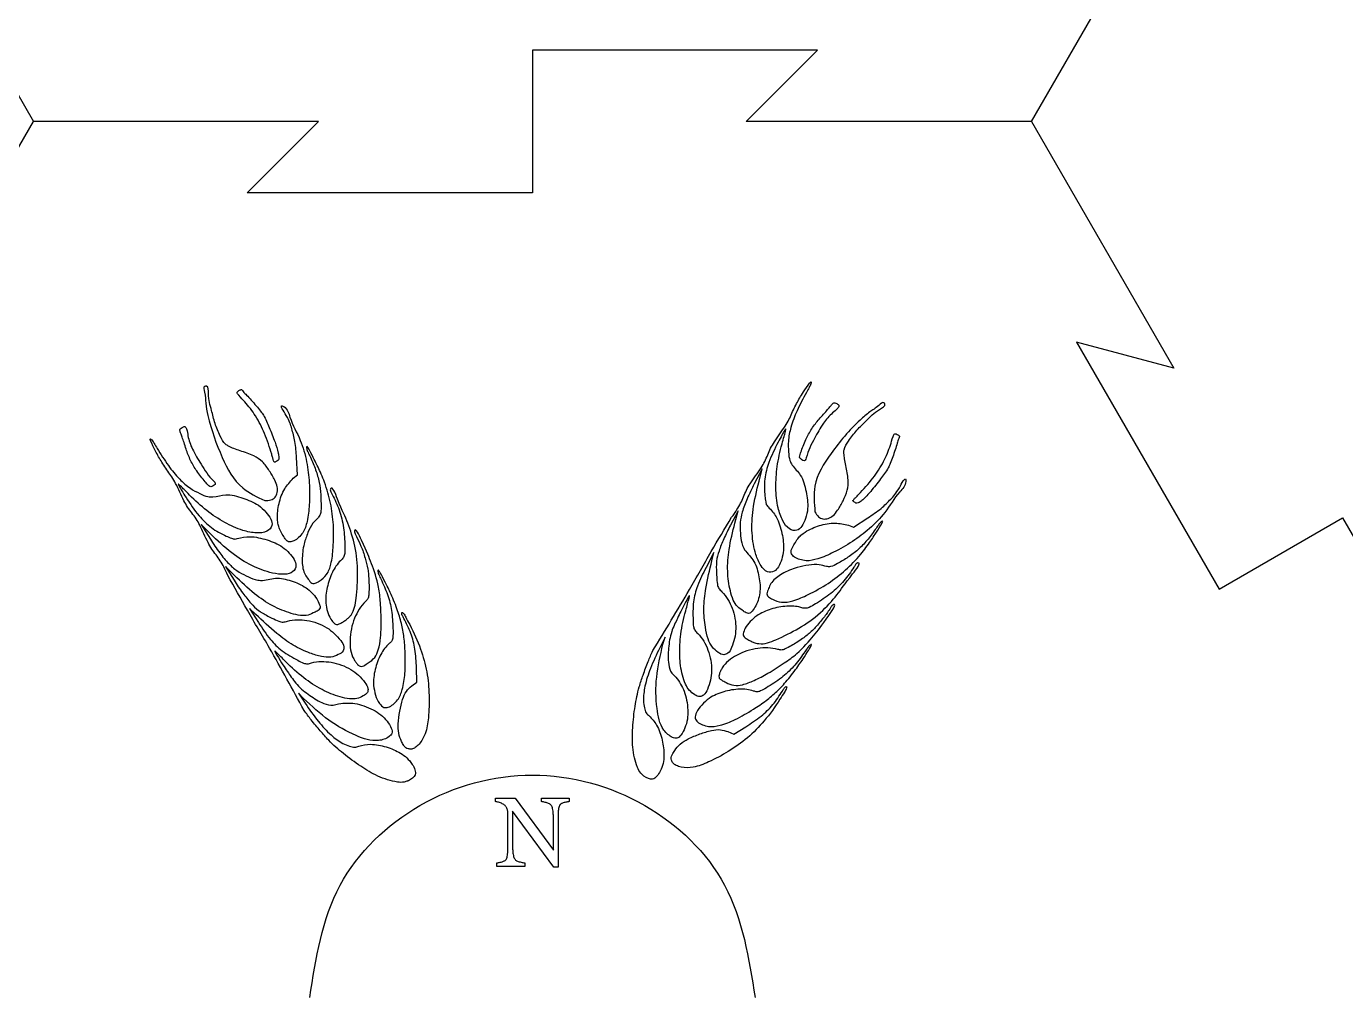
# Model space of a CAD drawing. Extents: x 1 to 437, y 7 to 187.
# Drawn here: x 92.5 to 153.1, y 6.6 to 51.2 of the extents above; entities that cross this region are included whole.
import ezdxf

# ---------------------------------------------------------------- set-up
doc = ezdxf.new("R2010")
doc.units = 0
doc.layers.add('Base', color=7, linetype='CONTINUOUS')

msp = doc.modelspace()

# ---------------------------------------------------------------- linework, layer by layer
at = {"layer": 'Base', "color": 1}
for p, q in [((86.294008, 58.1707), (92.841564, 46.830007)), ((138.674486, 46.830004), (145.222039, 58.1707)), ((128.85315, 50.103906), (115.758039, 50.103906)), ((115.758039, 50.103906), (115.758039, 43.556226)), ((125.579372, 46.830004), (128.85315, 50.103906)), ((86.294039, 35.489307), (92.841597, 46.830004)), ((105.936709, 46.830004), (92.841597, 46.830004)), ((102.662931, 43.556226), (105.936709, 46.830004)), ((138.674486, 46.830004), (125.579372, 46.830004)), ((138.674486, 46.830004), (145.222039, 35.489305)), ((115.758039, 43.556226), (102.662931, 43.556226)), ((145.222039, 35.489305), (140.749861, 36.68753)), ((140.749861, 36.68753), (147.297419, 25.346831)), ((147.297419, 25.346831), (152.967862, 28.620665)), ((152.967862, 28.620665), (159.515421, 17.27996))]:
    msp.add_line(p, q, dxfattribs=at)
at = {"layer": 'Base', "color": 3}
for p, q in [((128.110886, 31.694897), (128.110844, 31.69492)), ((103.894805, 31.179447), (103.894788, 31.179435)), ((104.969886, 30.587638), (104.925218, 31.383714)), ((104.770312, 30.433604), (104.969886, 30.587638)), ((126.318343, 30.868974), (125.948951, 30.175258)), ((126.167021, 30.299577), (126.318343, 30.868974)), ((100.732531, 30.269689), (100.732491, 30.269689)), ((103.471627, 29.412863), (103.471627, 29.412863)), ((130.479887, 29.411169), (130.479868, 29.411169)), ((125.207835, 28.945587), (124.858125, 28.286994)), ((125.055915, 28.376543), (125.207835, 28.945587)), ((128.738399, 28.894364), (128.738399, 28.894364)), ((130.504906, 28.184208), (131.171992, 28.620919)), ((100.968991, 27.888609), (100.55153, 28.30435)), ((100.55153, 28.30435), (100.967599, 27.6376)), ((130.271718, 28.280023), (130.504906, 28.184208)), ((104.606959, 27.508314), (104.606956, 27.508342)), ((124.096529, 27.022666), (123.735888, 26.338616)), ((124.001668, 26.639578), (124.096529, 27.022666)), ((127.65668, 26.958856), (127.656692, 26.958856)), ((102.078835, 25.964841), (101.661973, 26.380921)), ((101.661973, 26.380921), (102.057482, 25.748772)), ((105.585666, 25.64799), (105.585666, 25.64799)), ((126.534926, 25.18111), (126.534926, 25.18111)), ((103.055948, 24.18337), (102.771617, 24.45704)), ((102.771617, 24.45704), (103.18371, 23.802708)), ((106.678123, 23.75013), (106.678123, 23.75013)), ((121.849761, 23.128225), (121.604882, 22.644101)), ((121.752256, 22.809201), (121.849761, 23.128225)), ((125.437578, 23.286072), (125.437578, 23.286072)), ((107.804929, 21.816569), (107.804929, 21.816569)), ((110.449845, 21.071418), (110.434775, 21.719485)), ((124.326467, 21.343452), (124.326467, 21.343452)), ((110.218875, 20.897626), (110.449845, 21.071418)), ((105.248445, 20.320114), (105.020928, 20.564067)), ((105.020928, 20.564067), (105.317747, 20.109943)), ((108.937146, 19.896216), (108.937146, 19.896216)), ((123.229491, 19.402751), (123.229491, 19.402751)), ((124.737597, 18.793433), (125.003591, 18.680318)), ((125.003591, 18.680318), (125.5573, 19.017405)), ((110.055623, 18.00465), (110.055632, 18.00465)), ((122.150592, 17.488325), (122.150595, 17.488325)), ((110.067336, 16.534103), (110.067146, 16.534018)), ((120.882898, 16.742919), (120.88274, 16.743032)), ((114.071293, 15.577116), (114.071293, 15.733664)), ((114.071293, 15.733664), (114.964264, 15.733664)), ((114.964264, 15.733664), (116.723741, 13.347984)), ((116.172528, 15.577116), (116.172528, 15.733664)), ((116.172528, 15.733664), (117.444732, 15.733664)), ((117.444732, 15.733664), (117.44474, 15.577116)), ((114.635737, 13.495727), (114.635737, 15.036914)), ((116.745791, 12.574074), (114.849608, 15.133942)), ((114.849608, 15.133942), (114.849608, 13.51997)), ((116.723741, 13.347984), (116.723741, 14.836282)), ((116.937612, 14.864928), (116.937612, 12.574074)), ((114.124209, 12.604949), (114.124209, 12.761498)), ((115.407437, 12.761498), (115.407437, 12.604949)), ((115.407437, 12.604949), (114.124209, 12.604949)), ((116.937612, 12.574074), (116.745791, 12.574074))]:
    msp.add_line(p, q, dxfattribs=at)
for points, knots in [([(103.471627, 29.412863), (103.10928, 29.578658), (102.225387, 29.983089), (101.41098, 31.507275), (100.953446, 32.816352), (100.734807, 33.882471), (100.749983, 34.262743), (100.624954, 34.659997), (100.898781, 34.682257), (100.844973, 34.094836), (101.019421, 33.636501), (101.164694, 32.93831), (101.396148, 32.436224), (101.577385, 32.03687), (101.835929, 31.890157), (102.060606, 31.793183), (102.450965, 31.657072), (102.915873, 31.516312), (103.391625, 31.207277), (103.675536, 30.788461), (103.909468, 30.410527), (104.052628, 30.071621), (104.051704, 29.791666), (103.960903, 29.554536), (103.736713, 29.412512), (103.5655, 29.412738), (103.471627, 29.412863)], [0, 0, 0, 0, 1.171505, 2.85771, 4.893696, 5.471384, 5.978279, 6.245384, 6.321006, 6.665723, 7.457602, 8.079276, 8.709891, 9.157338, 9.323046, 9.586776, 9.893893, 10.561803, 11.04045, 11.559359, 12.058468, 12.381591, 12.64369, 12.881923, 13.11052, 13.387983, 13.387983, 13.387983, 13.387983]), ([(124.91054, 28.64488), (124.993719, 28.760903), (125.141686, 28.967298), (125.327787, 29.281014), (125.455625, 29.587145), (125.585314, 29.895737), (125.775435, 30.216828), (126.011863, 30.550675), (126.247967, 30.884568), (126.437783, 31.204693), (126.567179, 31.51257), (126.696588, 31.820452), (126.886332, 32.140579), (127.122052, 32.473432), (127.356148, 32.805779), (127.546672, 33.122736), (127.707258, 33.519749), (127.999393, 34.067281), (128.170865, 34.355884), (128.597762, 34.974338), (128.541391, 34.733971), (128.459163, 34.591693), (128.234099, 34.172899), (127.915522, 33.585818), (127.630086, 32.833726), (127.494658, 32.189246), (127.519215, 31.675949), (127.548869, 31.295088), (127.746443, 30.932282), (128.158912, 30.560654), (128.342247, 29.829851), (128.443775, 29.1503), (128.325272, 28.602723), (128.171464, 28.255218), (127.90974, 27.979495), (127.490514, 28.095942), (127.214236, 28.517319), (126.9987, 29.163185), (126.918182, 30.011391), (126.982897, 31.011227), (127.153491, 31.76815), (127.319951, 32.344537), (127.357616, 32.515982), (127.423768, 32.761371), (127.298462, 32.568592), (127.213003, 32.404998), (126.935412, 31.890179), (126.62588, 31.253729), (126.397975, 30.403752), (126.412775, 29.783422), (126.465887, 29.388912), (126.498179, 29.208991), (126.701619, 29.002062), (127.030133, 28.622801), (127.236661, 27.911455), (127.329993, 27.244866), (127.226048, 26.723223), (127.084985, 26.39584), (126.883044, 26.118349), (126.498285, 26.102459), (126.204314, 26.455535), (125.959207, 27.056714), (125.81154, 27.940758), (125.870354, 29.083499), (126.061698, 29.867845), (126.167021, 30.299577)], [0, 0, 0, 0, 0.428257, 0.761825, 1.091198, 1.422457, 1.765017, 2.207682, 2.649705, 2.991847, 3.321212, 3.65058, 3.992723, 4.434749, 4.873593, 5.214427, 5.535568, 6.179365, 6.889361, 7.230672, 7.306713, 7.497201, 7.763317, 8.704079, 9.5186, 10.165891, 10.658563, 11.062296, 11.289636, 11.880779, 12.683893, 13.468169, 13.933222, 14.333284, 14.621828, 14.968895, 15.447817, 16.087581, 17.002322, 17.987547, 19.057631, 19.405868, 19.663285, 19.774529, 19.862449, 20.117605, 20.485644, 21.511007, 22.299805, 23.085578, 23.344779, 23.509692, 23.611489, 24.200441, 25.002754, 25.783484, 26.201199, 26.574276, 26.862586, 27.169912, 27.572286, 28.136903, 29.133569, 30.220253, 31.550766, 31.550766, 31.550766, 31.550766]), ([(103.894788, 31.179435), (103.887717, 31.199254), (103.865566, 31.261339), (103.831247, 31.381542), (103.71288, 31.804417), (103.490362, 32.469724), (103.089927, 33.278764), (102.630649, 33.867683), (102.345767, 34.159758), (102.153758, 34.380402), (102.269516, 34.45973), (102.33519, 34.490378), (102.380194, 34.51147), (102.439703, 34.501304), (102.496235, 34.38018), (102.656488, 34.244711), (102.852102, 34.016371), (103.070959, 33.77476), (103.25772, 33.543617), (103.482599, 33.227029), (103.686796, 32.740684), (103.920485, 32.16485), (104.074986, 31.698274), (104.115186, 31.424613), (104.109516, 31.28017), (104.033652, 31.217466), (103.971798, 31.190693), (103.92659, 31.169664), (103.902769, 31.176996), (103.894805, 31.179447)], [0, 0, 0, 0, 0.063119, 0.197725, 0.374771, 1.381137, 2.289797, 3.10118, 3.516566, 3.671936, 3.784471, 3.852809, 3.902665, 3.926689, 4.025918, 4.257502, 4.571339, 4.91857, 5.238184, 5.461879, 6.081338, 6.807582, 7.336816, 7.537451, 7.649973, 7.743459, 7.809864, 7.858567, 7.883026, 7.883026, 7.883026, 7.883026]), ([(128.738399, 28.894364), (128.700806, 29.291062), (128.609104, 30.258747), (129.521884, 31.726133), (130.42681, 32.776906), (131.240775, 33.499311), (131.577689, 33.676305), (131.859206, 33.983209), (132.015399, 33.757198), (131.479772, 33.510086), (131.170068, 33.129842), (130.638052, 32.654937), (130.318959, 32.203449), (130.063726, 31.846818), (130.065943, 31.549555), (130.0943, 31.30649), (130.1716, 30.900375), (130.282155, 30.427377), (130.252396, 29.860852), (130.031647, 29.40557), (129.821308, 29.014007), (129.599387, 28.720563), (129.356475, 28.581385), (129.105717, 28.541463), (128.870632, 28.664611), (128.785226, 28.813003), (128.738399, 28.894364)], [0, 0, 0, 0, 1.171499, 2.857699, 4.893684, 5.471371, 5.978265, 6.245371, 6.320993, 6.66571, 7.457588, 8.079264, 8.709878, 9.157324, 9.323033, 9.586763, 9.893882, 10.561785, 11.040426, 11.559333, 12.058451, 12.381586, 12.643688, 12.881907, 13.110504, 13.387972, 13.387972, 13.387972, 13.387972]), ([(104.925218, 31.383714), (104.912191, 31.627818), (104.888551, 32.070761), (104.695144, 32.770179), (104.581649, 33.148816), (104.11803, 33.845357), (104.514696, 33.644302), (104.654507, 33.021667), (105.125876, 32.239954), (105.408388, 31.210875), (105.531835, 30.21528), (105.52858, 29.293134), (105.447443, 28.522778), (105.283109, 27.991371), (105.034227, 27.713215), (104.830372, 27.547566), (104.67354, 27.520012), (104.606959, 27.508314)], [0, 0, 0, 0, 0.743596, 1.349305, 2.012976, 2.492884, 2.582032, 3.14662, 4.305838, 5.336725, 6.308822, 7.314291, 8.090579, 8.64116, 8.933176, 9.204475, 9.404621, 9.404621, 9.404621, 9.404621]), ([(128.110844, 31.69492), (128.185477, 31.893013), (128.326088, 32.266223), (128.617449, 32.778602), (128.920733, 33.148866), (129.178309, 33.429604), (129.343515, 33.621848), (129.474306, 33.767093), (129.54847, 33.878618), (129.658959, 33.918562), (129.747408, 33.859797), (129.879736, 33.785835), (129.740342, 33.586181), (129.466114, 33.392733), (129.068307, 32.926194), (128.693379, 32.216321), (128.400333, 31.673808), (128.317415, 31.270734), (128.217538, 31.225448), (128.138786, 31.29555), (128.026215, 31.344467), (128.038775, 31.519558), (128.081534, 31.623533), (128.110883, 31.694897)], [0, 0, 0, 0, 0.634409, 1.195233, 1.758821, 2.066032, 2.338844, 2.518239, 2.654396, 2.732866, 2.837122, 2.967129, 3.09812, 3.420868, 4.06063, 4.86042, 5.832858, 5.953052, 6.012898, 6.122253, 6.238001, 6.346855, 6.585072, 6.585072, 6.585072, 6.585072]), ([(100.732491, 30.269689), (100.598254, 30.433367), (100.345348, 30.741739), (100.047294, 31.25025), (99.878278, 31.698033), (99.763941, 32.061469), (99.680055, 32.300663), (99.619668, 32.486554), (99.560166, 32.606545), (99.580817, 32.722203), (99.675933, 32.769423), (99.806151, 32.847039), (99.909359, 32.626493), (99.939776, 32.29228), (100.144903, 31.714497), (100.572211, 31.034864), (100.895513, 30.509817), (101.203131, 30.236475), (101.192411, 30.127337), (101.09233, 30.09418), (100.993675, 30.021164), (100.848328, 30.11958), (100.779661, 30.208594), (100.732531, 30.269689)], [0, 0, 0, 0, 0.634402, 1.195224, 1.758811, 2.066022, 2.338834, 2.518227, 2.654384, 2.732855, 2.837113, 2.967118, 3.098111, 3.42086, 4.060621, 4.860412, 5.832857, 5.953043, 6.012893, 6.122246, 6.237994, 6.346846, 6.585054, 6.585054, 6.585054, 6.585054]), ([(101.77375, 25.97311), (101.714861, 26.10316), (101.610105, 26.334503), (101.431464, 26.652528), (101.230264, 26.916298), (101.027866, 27.18291), (100.844855, 27.508102), (100.67394, 27.879778), (100.502839, 28.251201), (100.320511, 28.575652), (100.118568, 28.841644), (99.916653, 29.107667), (99.734285, 29.432052), (99.563883, 29.802613), (99.393109, 30.171517), (99.213879, 30.494996), (98.950349, 30.832576), (98.62224, 31.359339), (98.458035, 31.652134), (98.135893, 32.331072), (98.31586, 32.162057), (98.39797, 32.019715), (98.648121, 31.615404), (98.997263, 31.045972), (99.505872, 30.422729), (99.996297, 29.983207), (100.453106, 29.747831), (100.797767, 29.583072), (101.210754, 29.572769), (101.738821, 29.744181), (102.463384, 29.537559), (103.10266, 29.285713), (103.517612, 28.909283), (103.74166, 28.602327), (103.849577, 28.237808), (103.539135, 27.932956), (103.036068, 27.904392), (102.368967, 28.040649), (101.594142, 28.395033), (100.760611, 28.950993), (100.190396, 29.477188), (99.774454, 29.909553), (99.644822, 30.027883), (99.46538, 30.207879), (99.569693, 30.003013), (99.66861, 29.847179), (99.975659, 29.349348), (100.372096, 28.763066), (100.994235, 28.140701), (101.538868, 27.843381), (101.907065, 27.692101), (102.079027, 27.630103), (102.359949, 27.702847), (102.852653, 27.79772), (103.571981, 27.620957), (104.195911, 27.368424), (104.595694, 27.017577), (104.80869, 26.731724), (104.948031, 26.418093), (104.769424, 26.076929), (104.316661, 25.998877), (103.673472, 26.087205), (102.834036, 26.401349), (101.873804, 27.023653), (101.290217, 27.581533), (100.968991, 27.888609)], [0, 0, 0, 0, 0.428262, 0.76183, 1.0912, 1.422451, 1.765017, 2.207675, 2.649708, 2.991851, 3.32121, 3.650586, 3.992729, 4.434746, 4.873591, 5.214426, 5.535569, 6.179366, 6.889361, 7.230671, 7.306712, 7.497198, 7.763312, 8.704075, 9.518596, 10.165883, 10.658559, 11.062295, 11.289635, 11.880775, 12.683882, 13.468162, 13.933217, 14.333279, 14.621828, 14.968891, 15.447813, 16.087572, 17.002313, 17.98754, 19.057629, 19.405865, 19.663285, 19.774537, 19.862412, 20.117597, 20.485667, 21.511023, 22.299819, 23.085586, 23.344784, 23.509694, 23.611492, 24.200449, 25.002759, 25.783504, 26.201227, 26.5743, 26.862607, 27.169942, 27.572316, 28.136931, 29.133599, 30.220282, 31.550784, 31.550784, 31.550784, 31.550784]), ([(130.479868, 29.411169), (130.493499, 29.427184), (130.536221, 29.477375), (130.623116, 29.567234), (130.930165, 29.88119), (131.395073, 30.406561), (131.895509, 31.157866), (132.175888, 31.850071), (132.286391, 32.242822), (132.381472, 32.51943), (132.50805, 32.458843), (132.567429, 32.417291), (132.608196, 32.388862), (132.62915, 32.332243), (132.552531, 32.222716), (132.515325, 32.016205), (132.415383, 31.732629), (132.315572, 31.422287), (132.208775, 31.144976), (132.047045, 30.791931), (131.727952, 30.371924), (131.346113, 29.881626), (131.01929, 29.514549), (130.802396, 29.342893), (130.674474, 29.275581), (130.582229, 29.309908), (130.528121, 29.350102), (130.487306, 29.378747), (130.481746, 29.403046), (130.479887, 29.411169)], [0, 0, 0, 0, 0.063082, 0.197706, 0.374766, 1.381139, 2.289798, 3.101176, 3.516564, 3.671934, 3.78447, 3.852807, 3.902663, 3.926688, 4.025917, 4.257501, 4.571337, 4.918568, 5.238182, 5.461877, 6.081334, 6.807574, 7.336804, 7.537443, 7.649968, 7.743451, 7.809862, 7.85857, 7.883032, 7.883032, 7.883032, 7.883032]), ([(105.585666, 25.64799), (105.473401, 25.78165), (105.226524, 26.075576), (105.161636, 26.72859), (105.239183, 27.362641), (105.435007, 27.921692), (105.621392, 28.35148), (105.888924, 28.566503), (106.053045, 28.818604), (106.05035, 29.197548), (106.050364, 29.684918), (105.974929, 30.259299), (105.815123, 30.83911), (105.613372, 31.284329), (105.465697, 31.613773), (105.395798, 31.756653), (105.371591, 31.996099), (105.728656, 31.330464), (105.891952, 31.004279), (106.266223, 30.164001), (106.506742, 29.300428), (106.645383, 28.275933), (106.627169, 27.335508), (106.544927, 26.566293), (106.356631, 26.003651), (106.038443, 25.745593), (105.823303, 25.61962), (105.674331, 25.576779), (105.615002, 25.624429), (105.585666, 25.64799)], [0, 0, 0, 0, 0.513406, 1.129003, 1.885778, 2.425131, 2.910109, 3.254052, 3.440675, 3.790368, 4.348456, 4.921187, 5.51743, 6.143073, 6.397196, 6.579659, 6.655159, 6.988062, 7.723861, 8.477867, 9.483195, 10.491989, 11.543362, 12.299194, 12.819835, 13.26649, 13.477815, 13.586647, 13.693095, 13.693095, 13.693095, 13.693095]), ([(104.606956, 27.508342), (104.571958, 27.517052), (104.489016, 27.537692), (104.383989, 27.681666), (104.271225, 27.871115), (104.14778, 28.089902), (104.071793, 28.325055), (104.031067, 28.717166), (104.099217, 29.279575), (104.326785, 29.94363), (104.630664, 30.279331), (104.770312, 30.433604)], [0, 0, 0, 0, 0.105447, 0.249897, 0.507248, 0.779818, 0.997251, 1.244067, 1.955894, 2.683792, 3.302742, 3.302742, 3.302742, 3.302742]), ([(131.171992, 28.620919), (131.37688, 28.754255), (131.748662, 28.996202), (132.257667, 29.513415), (132.528833, 29.80102), (132.900246, 30.550797), (132.924457, 30.106752), (132.455136, 29.674362), (132.01385, 28.875276), (131.26389, 28.116067), (130.463407, 27.511349), (129.663172, 27.053104), (128.955459, 26.738207), (128.413078, 26.61481), (128.047755, 26.691291), (127.802366, 26.784994), (127.700097, 26.907042), (127.65668, 26.958856)], [0, 0, 0, 0, 0.7436, 1.349314, 2.012983, 2.492892, 2.582036, 3.146617, 4.305843, 5.336739, 6.308846, 7.314308, 8.090588, 8.641169, 8.933189, 9.204481, 9.404622, 9.404622, 9.404622, 9.404622]), ([(106.678123, 23.75013), (106.614428, 23.81874), (106.463163, 23.981677), (106.341119, 24.319053), (106.236408, 24.808847), (106.313081, 25.434292), (106.535677, 26.103829), (106.827182, 26.552744), (107.099137, 26.784057), (107.155499, 27.031962), (107.149018, 27.487233), (107.10615, 28.165219), (106.915975, 28.968198), (106.66293, 29.505601), (106.51223, 29.800695), (106.467531, 29.889089), (106.552681, 30.135506), (106.990194, 29.001677), (107.255359, 28.496936), (107.671067, 27.258872), (107.755772, 26.110016), (107.692813, 25.057468), (107.582192, 24.313625), (107.327549, 24.034058), (107.200345, 23.928001), (107.046452, 23.825955), (106.90768, 23.748963), (106.771814, 23.702815), (106.707582, 23.735253), (106.678123, 23.75013)], [0, 0, 0, 0, 0.278632, 0.661711, 1.054096, 1.776941, 2.513469, 3.159248, 3.364564, 3.552814, 3.892072, 4.738477, 5.580032, 6.356501, 6.497596, 6.590852, 6.637189, 7.204923, 8.4122, 9.519203, 10.744928, 11.91809, 12.723245, 12.864907, 13.042527, 13.220118, 13.415201, 13.527843, 13.623272, 13.623272, 13.623272, 13.623272]), ([(125.948951, 30.175258), (125.834693, 29.948278), (125.623303, 29.528341), (125.401164, 28.935555), (125.284329, 28.400412), (125.308942, 27.924012), (125.340769, 27.525559), (125.502799, 27.084538), (125.956733, 26.713507), (126.166992, 25.997838), (126.24742, 25.385649), (126.15895, 24.903147), (126.039209, 24.581611), (125.887477, 24.369722), (125.758191, 24.218958), (125.592926, 24.23369), (125.411532, 24.361916), (125.154543, 24.526572), (124.955397, 24.861264), (124.80094, 25.407739), (124.692929, 26.192882), (124.7769, 27.248692), (124.956638, 27.975239), (125.055915, 28.376543)], [0, 0, 0, 0, 0.76181, 1.409434, 1.896148, 2.390781, 2.833765, 3.090731, 3.778118, 4.507829, 5.262325, 5.612308, 5.972559, 6.271883, 6.415593, 6.520183, 6.730625, 7.07789, 7.423399, 7.866584, 8.779484, 9.783688, 11.022727, 11.022727, 11.022727, 11.022727]), ([(121.286722, 22.515069), (121.857403, 23.445748), (122.779242, 24.949102), (123.934941, 27.022944), (124.595855, 28.121715), (124.91054, 28.64488)], [0, 0, 0, 0, 3.274699, 5.289725, 7.121167, 7.121167, 7.121167, 7.121167]), ([(126.534926, 25.18111), (126.594547, 25.345163), (126.725658, 25.705927), (127.258745, 26.088625), (127.84662, 26.338512), (128.428694, 26.448426), (128.894093, 26.501906), (129.214073, 26.37773), (129.514454, 26.361649), (129.841278, 26.553443), (130.263369, 26.797106), (130.723071, 27.149644), (131.145308, 27.577951), (131.429998, 27.975291), (131.641472, 28.267894), (131.730252, 28.399874), (131.925528, 28.540521), (131.527582, 27.898513), (131.326763, 27.593988), (130.7862, 26.849718), (130.158569, 26.209649), (129.340652, 25.577339), (128.517117, 25.122888), (127.809838, 24.809507), (127.22842, 24.691244), (126.845854, 24.837796), (126.629172, 24.96111), (126.517598, 25.068715), (126.529193, 25.143923), (126.534926, 25.18111)], [0, 0, 0, 0, 0.513403, 1.129002, 1.885784, 2.425141, 2.910119, 3.254059, 3.440676, 3.790368, 4.348439, 4.921192, 5.517442, 6.143088, 6.397209, 6.579667, 6.655158, 6.988053, 7.72385, 8.47786, 9.483184, 10.491978, 11.543352, 12.299186, 12.81983, 13.266485, 13.477807, 13.586644, 13.693096, 13.693096, 13.693096, 13.693096]), ([(107.804929, 21.816569), (107.77961, 21.838575), (107.717339, 21.892695), (107.636285, 22.003514), (107.415109, 22.332227), (107.336097, 23.057932), (107.524236, 23.99082), (107.900198, 24.600133), (108.216537, 24.892816), (108.251668, 25.119308), (108.25813, 25.382665), (108.254442, 25.695598), (108.235505, 25.985777), (108.195761, 26.350611), (108.075547, 26.792643), (107.907902, 27.297989), (107.732203, 27.662101), (107.624281, 27.874725), (107.582032, 27.958485), (107.621207, 28.206065), (108.129975, 27.121207), (108.333747, 26.624786), (108.714343, 25.560974), (108.788769, 24.669337), (108.823373, 23.889054), (108.80075, 23.162252), (108.71982, 22.609109), (108.542755, 22.183648), (108.259278, 21.974822), (108.054178, 21.844475), (107.902992, 21.768207), (107.83441, 21.80203), (107.804929, 21.816569)], [0, 0, 0, 0, 0.100378, 0.246872, 0.409742, 1.285488, 2.31312, 3.239696, 3.391016, 3.571796, 3.896237, 4.193291, 4.506724, 4.769435, 5.292477, 5.876068, 6.366315, 6.499378, 6.596105, 6.641388, 7.182978, 8.35005, 9.471142, 10.194014, 11.082703, 11.800419, 12.373898, 12.757842, 13.143456, 13.390088, 13.514853, 13.608923, 13.608923, 13.608923, 13.608923]), ([(124.858125, 28.286994), (124.750357, 28.075848), (124.551186, 27.685623), (124.337525, 27.130625), (124.218998, 26.72551), (124.205068, 26.421901), (124.207221, 26.182662), (124.224455, 25.886932), (124.237904, 25.613259), (124.306467, 25.36237), (124.641847, 25.072199), (124.990326, 24.460393), (125.162837, 23.53873), (125.000983, 22.830399), (124.787383, 22.399136), (124.520092, 22.291321), (124.263769, 22.449423), (123.989334, 22.669862), (123.799123, 23.092462), (123.67725, 23.688868), (123.60345, 24.471297), (123.724157, 25.496726), (123.899547, 26.219018), (124.001668, 26.639578)], [0, 0, 0, 0, 0.71036, 1.312843, 1.785423, 1.964631, 2.222378, 2.50349, 2.851723, 3.049825, 3.256746, 4.150258, 5.115225, 5.991559, 6.309675, 6.5004, 6.775973, 7.140362, 7.562987, 8.120111, 8.972788, 9.904089, 11.202151, 11.202151, 11.202151, 11.202151]), ([(127.656692, 26.958856), (127.646735, 26.993521), (127.62314, 27.075673), (127.695317, 27.238617), (127.803005, 27.430996), (127.930745, 27.647303), (128.096399, 27.83069), (128.415626, 28.062003), (128.936755, 28.284201), (129.625629, 28.419147), (130.068291, 28.323827), (130.271718, 28.280023)], [0, 0, 0, 0, 0.105449, 0.249903, 0.507255, 0.779823, 0.997256, 1.244075, 1.955907, 2.683801, 3.302747, 3.302747, 3.302747, 3.302747]), ([(100.967599, 27.6376), (101.107042, 27.425161), (101.365028, 27.032124), (101.767333, 26.543349), (102.17236, 26.174581), (102.597246, 25.957695), (102.958227, 25.786042), (103.421171, 25.705841), (103.96946, 25.913453), (104.694374, 25.737706), (105.264763, 25.501281), (105.63839, 25.18341), (105.856971, 24.918935), (105.964631, 24.681591), (106.03053, 24.494238), (105.935137, 24.358478), (105.733387, 24.265513), (105.46231, 24.125258), (105.072888, 24.120155), (104.522397, 24.25961), (103.788438, 24.558653), (102.916063, 25.159273), (102.376731, 25.67821), (102.078835, 25.964841)], [0, 0, 0, 0, 0.76181, 1.409439, 1.896172, 2.390806, 2.833783, 3.090736, 3.778131, 4.507843, 5.262325, 5.612314, 5.972575, 6.271902, 6.415609, 6.520205, 6.730655, 7.077902, 7.423411, 7.866593, 8.779499, 9.783701, 11.022735, 11.022735, 11.022735, 11.022735]), ([(108.937146, 19.896216), (108.864248, 19.95574), (108.680843, 20.105498), (108.545726, 20.483092), (108.425152, 21.005656), (108.514388, 21.65996), (108.754576, 22.328301), (109.058625, 22.751982), (109.321599, 22.958304), (109.362968, 23.177087), (109.354296, 23.60604), (109.329774, 24.239076), (109.157614, 25.016412), (108.912656, 25.558747), (108.742987, 25.936936), (108.672686, 26.080927), (108.648256, 26.330838), (109.037956, 25.596674), (109.208003, 25.24653), (109.54639, 24.459414), (109.746699, 23.790028), (109.875306, 23.111481), (109.924769, 22.340264), (109.924246, 21.533209), (109.828033, 20.796493), (109.635421, 20.296257), (109.372391, 20.047949), (109.157763, 19.904238), (109.003065, 19.898613), (108.937146, 19.896216)], [0, 0, 0, 0, 0.278395, 0.70042, 1.160073, 1.887338, 2.635743, 3.274792, 3.436695, 3.604031, 3.909809, 4.738662, 5.492227, 6.278327, 6.532412, 6.714905, 6.790412, 7.15725, 7.961214, 8.76691, 9.466819, 10.111783, 10.820084, 11.787121, 12.523985, 13.051766, 13.341381, 13.603715, 13.798504, 13.798504, 13.798504, 13.798504]), ([(123.735888, 26.338616), (123.591589, 26.059338), (123.332184, 25.557283), (123.118737, 24.728968), (123.135013, 24.095819), (123.141474, 23.658976), (123.206574, 23.437429), (123.533719, 23.151714), (123.878919, 22.537636), (124.050776, 21.61784), (123.892988, 20.903469), (123.677083, 20.4856), (123.429958, 20.365159), (123.193431, 20.503419), (122.953149, 20.677521), (122.763631, 21.000306), (122.597826, 21.531582), (122.496455, 22.310022), (122.555661, 23.314066), (122.725322, 24.097265), (122.886425, 24.655615), (122.938146, 24.858427), (123.020354, 25.16569), (122.624761, 24.431891), (122.474164, 24.098274), (122.102216, 23.355137), (122.004817, 22.641752), (121.97548, 21.995352), (122.097545, 21.499126), (122.390841, 21.275151), (122.561735, 20.981169), (122.754482, 20.640976), (122.853273, 20.229604), (122.902905, 19.798051), (122.89654, 19.3612), (122.773843, 18.969438), (122.625, 18.670924), (122.412408, 18.452075), (122.171079, 18.528876), (121.972047, 18.659497), (121.611957, 19.054764), (121.430356, 20.002147), (121.410255, 21.334943), (121.635582, 22.306256), (121.752256, 22.809201)], [0, 0, 0, 0, 0.941194, 1.691976, 2.535666, 2.828127, 3.005853, 3.20498, 4.102122, 5.069042, 5.944511, 6.256997, 6.444023, 6.690659, 7.007772, 7.346078, 7.782114, 8.677166, 9.683271, 10.773767, 11.112731, 11.369979, 11.48992, 11.835706, 12.672775, 13.33766, 14.106507, 14.855279, 15.287632, 15.549874, 15.93117, 16.297626, 16.719606, 17.186648, 17.601597, 18.021095, 18.394752, 18.631479, 18.829551, 19.079942, 19.357823, 20.401076, 21.834893, 23.374559, 23.374559, 23.374559, 23.374559]), ([(125.437578, 23.286072), (125.465147, 23.375542), (125.530617, 23.588014), (125.761769, 23.862397), (126.133588, 24.197975), (126.713569, 24.444299), (127.404706, 24.586296), (127.939224, 24.558276), (128.275527, 24.438425), (128.518399, 24.513563), (128.909439, 24.746816), (129.475157, 25.122942), (130.075479, 25.689132), (130.414357, 26.176981), (130.594567, 26.45503), (130.648767, 26.537931), (130.904744, 26.587392), (130.14157, 25.641584), (129.837038, 25.159571), (128.97269, 24.180541), (128.020117, 23.532752), (127.077099, 23.060981), (126.377607, 22.784894), (126.008165, 22.865608), (125.852715, 22.922746), (125.6874, 23.005013), (125.551335, 23.086687), (125.443439, 23.181276), (125.439421, 23.253121), (125.437578, 23.286072)], [0, 0, 0, 0, 0.278639, 0.661717, 1.054096, 1.776944, 2.513467, 3.159242, 3.36456, 3.552811, 3.892065, 4.738486, 5.580047, 6.356518, 6.497606, 6.590852, 6.637187, 7.20493, 8.412202, 9.519187, 10.744919, 11.918081, 12.723241, 12.864897, 13.042522, 13.220119, 13.415192, 13.527832, 13.623261, 13.623261, 13.623261, 13.623261]), ([(105.270407, 19.769894), (104.749758, 20.729458), (103.908738, 22.279472), (102.690593, 24.317256), (102.069483, 25.439005), (101.77375, 25.97311)], [0, 0, 0, 0, 3.274698, 5.289722, 7.121158, 7.121158, 7.121158, 7.121158]), ([(102.057482, 25.748772), (102.186455, 25.549868), (102.424816, 25.182267), (102.79863, 24.719735), (103.0902, 24.414523), (103.346171, 24.250659), (103.554438, 24.132902), (103.81916, 23.99995), (104.0629, 23.874779), (104.314449, 23.808718), (104.733431, 23.954077), (105.43751, 23.94997), (106.321945, 23.638537), (106.854457, 23.144208), (107.12114, 22.743592), (107.080867, 22.458199), (106.815785, 22.315267), (106.487664, 22.187809), (106.026572, 22.234386), (105.449143, 22.427069), (104.73463, 22.754347), (103.906936, 23.371605), (103.369105, 23.884647), (103.055948, 24.18337)], [0, 0, 0, 0, 0.710362, 1.312847, 1.785424, 1.964634, 2.222381, 2.503503, 2.851729, 3.049826, 3.256734, 4.150254, 5.115221, 5.991542, 6.30967, 6.500395, 6.775969, 7.140359, 7.562984, 8.120113, 8.972783, 9.904087, 11.20216, 11.20216, 11.20216, 11.20216]), ([(110.434775, 21.719485), (110.420313, 22.006315), (110.393174, 22.544576), (110.204208, 23.323275), (109.94634, 23.812327), (109.793095, 24.118846), (109.748484, 24.201942), (109.763699, 24.300147), (109.8834, 24.184895), (109.956379, 24.016415), (110.274297, 23.453772), (110.626559, 22.646724), (110.943256, 21.54378), (111.032774, 20.477434), (111.009612, 19.523591), (110.891, 18.750934), (110.637952, 18.285931), (110.401324, 18.070125), (110.222911, 17.976672), (110.110168, 17.995528), (110.055623, 18.00465)], [0, 0, 0, 0, 0.86117, 1.616064, 2.374458, 2.527603, 2.627323, 2.675294, 2.747602, 2.959479, 3.347386, 4.577455, 5.66854, 6.750512, 7.77769, 8.529226, 9.07604, 9.317781, 9.490432, 9.652241, 9.652241, 9.652241, 9.652241]), ([(124.326467, 21.343452), (124.332865, 21.376385), (124.348599, 21.457375), (124.404039, 21.582977), (124.578109, 21.938885), (125.167098, 22.370156), (126.069065, 22.673657), (126.784736, 22.652762), (127.196368, 22.525107), (127.410081, 22.607925), (127.641381, 22.734014), (127.910544, 22.893675), (128.152385, 23.055166), (128.448474, 23.272004), (128.771175, 23.597139), (129.124986, 23.994994), (129.352489, 24.329194), (129.482648, 24.528978), (129.534063, 24.607454), (129.768078, 24.697281), (129.082911, 23.714302), (128.754912, 23.289581), (128.023917, 22.428078), (127.288945, 21.917808), (126.6305, 21.497693), (125.989764, 21.15388), (125.470262, 20.947403), (125.013273, 20.888018), (124.690683, 21.029099), (124.475252, 21.141545), (124.3336, 21.234342), (124.328611, 21.31065), (124.326467, 21.343452)], [0, 0, 0, 0, 0.100386, 0.246878, 0.409732, 1.285491, 2.313121, 3.239699, 3.391016, 3.571796, 3.89623, 4.193287, 4.506723, 4.76945, 5.29249, 5.876081, 6.366313, 6.499383, 6.596116, 6.641397, 7.182991, 8.350063, 9.471141, 10.194029, 11.082722, 11.800429, 12.37391, 12.757854, 13.14346, 13.390101, 13.514864, 13.608936, 13.608936, 13.608936, 13.608936]), ([(103.18371, 23.802708), (103.353421, 23.5381), (103.658507, 23.06242), (104.269124, 22.463411), (104.825595, 22.160951), (105.207133, 21.94811), (105.431546, 21.893711), (105.842555, 22.034165), (106.546962, 22.026091), (107.42947, 21.715017), (107.969223, 21.221169), (108.223171, 20.825261), (108.203903, 20.551024), (107.965896, 20.415329), (107.694983, 20.294275), (107.320688, 20.29155), (106.777694, 20.413599), (106.052856, 20.715018), (105.212929, 21.268318), (104.619477, 21.80684), (104.216496, 22.225549), (104.066717, 22.371748), (103.841717, 22.596573), (104.279411, 21.887084), (104.493035, 21.58985), (104.950637, 20.896159), (105.519747, 20.455108), (106.064879, 20.106504), (106.555658, 19.964092), (106.896271, 20.106121), (107.236319, 20.107136), (107.627307, 20.10395), (108.032964, 19.983833), (108.431509, 19.811031), (108.80665, 19.587092), (109.084583, 19.284956), (109.268685, 19.006794), (109.351906, 18.713264), (109.164749, 18.542656), (108.952106, 18.435604), (108.429741, 18.321426), (107.518483, 18.637816), (106.354192, 19.286815), (105.625671, 19.967603), (105.248445, 20.320114)], [0, 0, 0, 0, 0.941199, 1.691974, 2.535659, 2.828128, 3.005848, 3.204968, 4.102118, 5.069043, 5.944523, 6.257004, 6.444024, 6.690667, 7.007777, 7.34608, 7.782105, 8.677159, 9.68327, 10.773771, 11.112734, 11.36998, 11.489926, 11.835711, 12.672781, 13.337673, 14.106527, 14.855299, 15.287654, 15.549897, 15.931194, 16.29766, 16.719627, 17.186671, 17.601621, 18.021118, 18.39478, 18.631506, 18.829571, 19.079963, 19.357847, 20.401108, 21.834924, 23.374586, 23.374586, 23.374586, 23.374586]), ([(120.88274, 16.743032), (120.871508, 16.754735), (120.843463, 16.783958), (120.795128, 16.831126), (120.676916, 16.932329), (120.554891, 17.201322), (120.433293, 17.600275), (120.335207, 18.212745), (120.359351, 19.007021), (120.454648, 19.934671), (120.620437, 20.746031), (120.852416, 21.422169), (121.055568, 21.979705), (121.214571, 22.347963), (121.286722, 22.515069)], [0, 0, 0, 0, 0.048654, 0.121489, 0.20274, 0.513093, 0.977554, 1.463393, 2.362273, 3.351976, 4.261086, 4.837763, 5.494925, 6.040859, 6.040859, 6.040859, 6.040859]), ([(121.604882, 22.644101), (121.454548, 22.329767), (121.18148, 21.758808), (120.92031, 20.942409), (120.841121, 20.321364), (120.890339, 19.911866), (120.960252, 19.655817), (121.212676, 19.439097), (121.528721, 19.059043), (121.739296, 18.415966), (121.841244, 17.675885), (121.717455, 17.056712), (121.321798, 16.499777), (121.019543, 16.667221), (120.882898, 16.742919)], [0, 0, 0, 0, 1.043995, 1.896318, 2.566239, 2.893336, 3.14105, 3.33051, 3.872067, 4.608404, 5.329337, 6.066778, 6.568343, 6.982181, 6.982181, 6.982181, 6.982181]), ([(123.229491, 19.402751), (123.244593, 19.495646), (123.282587, 19.729361), (123.542033, 20.035175), (123.934305, 20.400872), (124.545564, 20.650742), (125.244457, 20.776899), (125.763401, 20.725435), (126.073569, 20.600863), (126.283722, 20.674414), (126.650863, 20.896411), (127.186837, 21.234145), (127.773953, 21.771917), (128.121147, 22.255231), (128.363831, 22.591261), (128.453376, 22.724142), (128.657612, 22.87023), (128.21662, 22.16569), (127.998427, 21.843328), (127.485953, 21.156726), (127.006406, 20.648562), (126.483074, 20.197914), (125.839912, 19.769468), (125.140716, 19.366396), (124.454597, 19.081365), (123.92508, 18.998049), (123.578525, 19.101681), (123.346754, 19.215702), (123.264529, 19.346861), (123.229491, 19.402751)], [0, 0, 0, 0, 0.278401, 0.70043, 1.160079, 1.887341, 2.635746, 3.274794, 3.4367, 3.60403, 3.909797, 4.738654, 5.492225, 6.278335, 6.532412, 6.714897, 6.790411, 7.157253, 7.961219, 8.76692, 9.466816, 10.111775, 10.820081, 11.787122, 12.523982, 13.051755, 13.341369, 13.603704, 13.798498, 13.798498, 13.798498, 13.798498]), ([(110.055632, 18.00465), (110.016786, 18.017315), (109.934548, 18.044127), (109.835278, 18.175824), (109.722463, 18.395741), (109.594375, 18.726666), (109.583923, 19.203956), (109.664094, 19.724708), (109.768242, 20.229176), (109.938306, 20.646652), (110.129345, 20.817539), (110.218875, 20.897626)], [0, 0, 0, 0, 0.119906, 0.253848, 0.475532, 0.86899, 1.301231, 1.889041, 2.447519, 2.851424, 3.207666, 3.207666, 3.207666, 3.207666]), ([(125.5573, 19.017405), (125.79847, 19.173342), (126.251047, 19.465973), (126.830934, 20.018968), (127.125533, 20.48681), (127.314364, 20.772789), (127.364029, 20.852967), (127.456685, 20.888899), (127.416728, 20.727605), (127.307303, 20.580165), (126.978981, 20.023536), (126.45621, 19.314931), (125.659376, 18.489193), (124.780662, 17.878478), (123.943016, 17.421627), (123.214573, 17.138034), (122.685342, 17.124645), (122.380138, 17.221687), (122.210008, 17.329471), (122.169965, 17.436531), (122.150592, 17.488325)], [0, 0, 0, 0, 0.861166, 1.616056, 2.374442, 2.527599, 2.627316, 2.675291, 2.7476, 2.959478, 3.347384, 4.577445, 5.668529, 6.750516, 7.777689, 8.529221, 9.07604, 9.31778, 9.490426, 9.652225, 9.652225, 9.652225, 9.652225]), ([(105.317747, 20.109943), (105.514801, 19.82258), (105.872731, 19.300614), (106.449179, 18.666241), (106.947415, 18.287121), (107.326667, 18.125016), (107.583358, 18.057541), (107.897256, 18.167772), (108.384411, 18.251448), (109.046622, 18.112279), (109.738524, 17.830521), (110.212851, 17.413736), (110.49735, 16.792623), (110.201213, 16.614589), (110.067336, 16.534103)], [0, 0, 0, 0, 1.043999, 1.896323, 2.566254, 2.893341, 3.141049, 3.330501, 3.872061, 4.608396, 5.32933, 6.066775, 6.568336, 6.982165, 6.982165, 6.982165, 6.982165]), ([(110.067146, 16.534018), (110.051383, 16.530165), (110.012035, 16.520547), (109.947039, 16.502198), (109.800315, 16.450378), (109.506336, 16.479251), (109.100038, 16.573398), (108.520579, 16.794705), (107.844783, 17.212734), (107.089073, 17.759092), (106.469299, 18.308337), (105.999739, 18.847315), (105.618471, 19.302024), (105.37905, 19.623855), (105.270407, 19.769894)], [0, 0, 0, 0, 0.048675, 0.121498, 0.202734, 0.513088, 0.977552, 1.4634, 2.362271, 3.351969, 4.26107, 4.837762, 5.494929, 6.040865, 6.040865, 6.040865, 6.040865]), ([(122.150595, 17.488325), (122.142137, 17.528299), (122.124229, 17.612928), (122.188649, 17.764757), (122.322701, 17.972413), (122.545246, 18.248802), (122.953362, 18.496491), (123.444436, 18.687423), (123.933386, 18.849477), (124.379968, 18.91094), (124.623477, 18.83093), (124.737597, 18.793433)], [0, 0, 0, 0, 0.119911, 0.25386, 0.475555, 0.868999, 1.30124, 1.889038, 2.447527, 2.851433, 3.207672, 3.207672, 3.207672, 3.207672]), ([(114.635737, 15.036914), (114.634976, 15.059505), (114.633445, 15.104987), (114.621045, 15.173016), (114.60195, 15.239336), (114.576657, 15.300892), (114.545169, 15.354118), (114.50248, 15.402303), (114.445158, 15.445262), (114.372906, 15.486899), (114.291765, 15.521664), (114.210814, 15.549542), (114.1376, 15.56992), (114.09192, 15.574877), (114.071293, 15.577116)], [0, 0, 0, 0, 0.067734, 0.13637, 0.206772, 0.274503, 0.335504, 0.391391, 0.466448, 0.549269, 0.64115, 0.730708, 0.8062, 0.868359, 0.868359, 0.868359, 0.868359]), ([(116.723741, 14.836282), (116.723122, 14.892365), (116.721985, 14.995289), (116.710919, 15.135739), (116.692311, 15.249435), (116.665754, 15.338439), (116.633049, 15.405947), (116.589848, 15.454046), (116.532626, 15.48201), (116.465296, 15.509229), (116.385399, 15.533559), (116.304877, 15.55477), (116.233965, 15.570632), (116.191234, 15.575142), (116.172528, 15.577116)], [0, 0, 0, 0, 0.168222, 0.308725, 0.422274, 0.513196, 0.586504, 0.645867, 0.702896, 0.775433, 0.864183, 0.952966, 1.025393, 1.081787, 1.081787, 1.081787, 1.081787]), ([(117.44474, 15.577116), (117.428526, 15.576038), (117.390884, 15.573535), (117.327776, 15.559861), (117.25499, 15.542281), (117.182421, 15.522075), (117.121245, 15.499418), (117.065456, 15.473443), (117.01945, 15.424192), (116.984425, 15.350497), (116.962185, 15.255998), (116.948201, 15.142303), (116.93903, 15.009782), (116.938105, 14.915249), (116.937612, 14.864928)], [0, 0, 0, 0, 0.048696, 0.113047, 0.193216, 0.273541, 0.338662, 0.389176, 0.456479, 0.535528, 0.631699, 0.746404, 0.879021, 1.029965, 1.029965, 1.029965, 1.029965]), ([(114.124209, 12.761498), (114.140502, 12.763478), (114.179442, 12.768211), (114.246217, 12.783783), (114.32441, 12.803826), (114.400134, 12.826275), (114.460031, 12.847837), (114.509606, 12.877003), (114.550599, 12.922292), (114.586244, 12.986882), (114.611349, 13.070011), (114.625729, 13.179804), (114.634473, 13.324532), (114.635283, 13.434256), (114.635737, 13.495727)], [0, 0, 0, 0, 0.049208, 0.117611, 0.205417, 0.291399, 0.354588, 0.395868, 0.462675, 0.534738, 0.615821, 0.721516, 0.866252, 1.050638, 1.050638, 1.050638, 1.050638]), ([(114.849608, 13.51997), (114.850205, 13.464336), (114.851299, 13.362237), (114.862049, 13.222917), (114.880074, 13.109574), (114.906709, 13.019202), (114.941001, 12.948099), (114.98389, 12.896113), (115.03931, 12.859122), (115.11069, 12.830509), (115.197352, 12.804998), (115.283512, 12.783918), (115.35317, 12.767614), (115.392128, 12.763223), (115.407437, 12.761498)], [0, 0, 0, 0, 0.166874, 0.306251, 0.418851, 0.510555, 0.587957, 0.654251, 0.70991, 0.785957, 0.884065, 0.980798, 1.05215, 1.098337, 1.098337, 1.098337, 1.098337])]:
    msp.add_open_spline(points, degree=3, knots=knots, dxfattribs=at)
at = {"layer": 'Base', "color": 5}
msp.add_open_spline([(105.531562, 6.573183), (105.812843, 8.375937), (106.367063, 11.927979), (110.435371, 15.838473), (115.758036, 17.287426), (121.080695, 15.838467), (125.148974, 11.927973), (125.703193, 8.375936), (125.984474, 6.573183)], degree=3, knots=[0, 0, 0, 0, 5.346992, 10.535399, 15.882409, 21.229376, 26.417771, 31.764762, 31.764762, 31.764762, 31.764762], dxfattribs=at)

doc.saveas('drawing.dxf')
